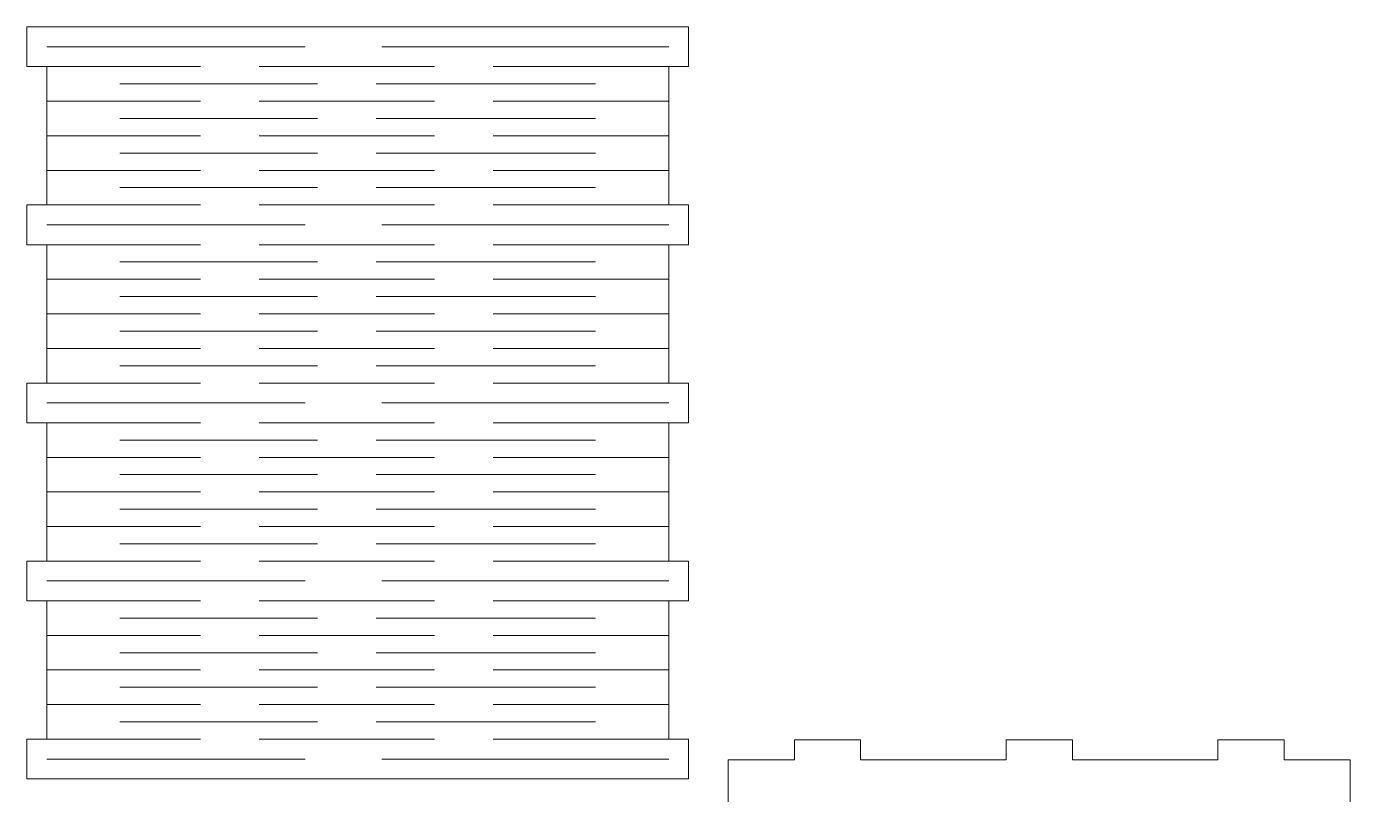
# Model space of a CAD drawing. Header units: millimetres. Extents: x -409 to 409, y -538 to 538.
# Drawn here: x 206 to 409, y 359.5 to 475.5 of the extents above; entities that cross this region are included whole.
import ezdxf

# ---------------------------------------------------------------- set-up
doc = ezdxf.new("R2010")
doc.units = ezdxf.units.MM
doc.header["$MEASUREMENT"] = 0
doc.layers.add('Camada 1', color=7, linetype='Continuous')

msp = doc.modelspace()

# ---------------------------------------------------------------- linework, layer by layer
at = {"layer": 'Camada 1', "color": 250, "lineweight": 20}
for points, knots in [([(205.9523, 361.8131), (205.9523, 361.8131), (305.9523, 361.8131), (305.9523, 361.8131), (305.9523, 361.8131), (305.9523, 361.8131), (305.9523, 367.8168), (305.9523, 367.8168), (305.9523, 367.8168), (305.9523, 367.8168), (302.9523, 367.8168), (302.9523, 367.8168), (302.9523, 367.8168), (302.9523, 367.8168), (302.9523, 388.7244), (302.9523, 388.7244), (302.9523, 388.7244), (302.9523, 388.7244), (305.9523, 388.7244), (305.9523, 388.7244), (305.9523, 388.7244), (305.9523, 388.7244), (305.9523, 394.7281), (305.9523, 394.7281), (305.9523, 394.7281), (305.9523, 394.7281), (302.9523, 394.7281), (302.9523, 394.7281), (302.9523, 394.7281), (302.9523, 394.7281), (302.9523, 415.6358), (302.9523, 415.6358), (302.9523, 415.6358), (302.9523, 415.6358), (305.9523, 415.6358), (305.9523, 415.6358), (305.9523, 415.6358), (305.9523, 415.6358), (305.9523, 421.6394), (305.9523, 421.6394), (305.9523, 421.6394), (305.9523, 421.6394), (302.9523, 421.6394), (302.9523, 421.6394), (302.9523, 421.6394), (302.9523, 421.6394), (302.9523, 442.5471), (302.9523, 442.5471), (302.9523, 442.5471), (302.9523, 442.5471), (305.9523, 442.5471), (305.9523, 442.5471), (305.9523, 442.5471), (305.9523, 442.5471), (305.9523, 448.5508), (305.9523, 448.5508), (305.9523, 448.5508), (305.9523, 448.5508), (302.9523, 448.5508), (302.9523, 448.5508), (302.9523, 448.5508), (302.9523, 448.5508), (302.9523, 469.4584), (302.9523, 469.4584), (302.9523, 469.4584), (302.9523, 469.4584), (305.9523, 469.4584), (305.9523, 469.4584), (305.9523, 469.4584), (305.9523, 469.4584), (305.9523, 475.4621), (305.9523, 475.4621), (305.9523, 475.4621), (305.9523, 475.4621), (205.9523, 475.4621), (205.9523, 475.4621), (205.9523, 475.4621), (205.9523, 475.4621), (205.9523, 469.4584), (205.9523, 469.4584), (205.9523, 469.4584), (205.9523, 469.4584), (208.9523, 469.4584), (208.9523, 469.4584), (208.9523, 469.4584), (208.9523, 469.4584), (208.9523, 448.5508), (208.9523, 448.5508), (208.9523, 448.5508), (208.9523, 448.5508), (205.9523, 448.5508), (205.9523, 448.5508), (205.9523, 448.5508), (205.9523, 448.5508), (205.9523, 442.5471), (205.9523, 442.5471), (205.9523, 442.5471), (205.9523, 442.5471), (208.9523, 442.5471), (208.9523, 442.5471), (208.9523, 442.5471), (208.9523, 442.5471), (208.9523, 421.6394), (208.9523, 421.6394), (208.9523, 421.6394), (208.9523, 421.6394), (205.9523, 421.6394), (205.9523, 421.6394), (205.9523, 421.6394), (205.9523, 421.6394), (205.9523, 415.6358), (205.9523, 415.6358), (205.9523, 415.6358), (205.9523, 415.6358), (208.9523, 415.6358), (208.9523, 415.6358), (208.9523, 415.6358), (208.9523, 415.6358), (208.9523, 394.7281), (208.9523, 394.7281), (208.9523, 394.7281), (208.9523, 394.7281), (205.9523, 394.7281), (205.9523, 394.7281), (205.9523, 394.7281), (205.9523, 394.7281), (205.9523, 388.7244), (205.9523, 388.7244), (205.9523, 388.7244), (205.9523, 388.7244), (208.9523, 388.7244), (208.9523, 388.7244), (208.9523, 388.7244), (208.9523, 388.7244), (208.9523, 367.8168), (208.9523, 367.8168), (208.9523, 367.8168), (208.9523, 367.8168), (205.9523, 367.8168), (205.9523, 367.8168), (205.9523, 367.8168), (205.9523, 367.8168), (205.9523, 361.8131), (205.9523, 361.8131)], [0, 0, 0, 0, 0.02702703, 0.02702703, 0.02702703, 0.02702703, 0.05405405, 0.05405405, 0.05405405, 0.05405405, 0.08108108, 0.08108108, 0.08108108, 0.08108108, 0.10810811, 0.10810811, 0.10810811, 0.10810811, 0.13513514, 0.13513514, 0.13513514, 0.13513514, 0.16216216, 0.16216216, 0.16216216, 0.16216216, 0.18918919, 0.18918919, 0.18918919, 0.18918919, 0.21621622, 0.21621622, 0.21621622, 0.21621622, 0.24324324, 0.24324324, 0.24324324, 0.24324324, 0.27027027, 0.27027027, 0.27027027, 0.27027027, 0.2972973, 0.2972973, 0.2972973, 0.2972973, 0.32432432, 0.32432432, 0.32432432, 0.32432432, 0.35135135, 0.35135135, 0.35135135, 0.35135135, 0.37837838, 0.37837838, 0.37837838, 0.37837838, 0.40540541, 0.40540541, 0.40540541, 0.40540541, 0.43243243, 0.43243243, 0.43243243, 0.43243243, 0.45945946, 0.45945946, 0.45945946, 0.45945946, 0.48648649, 0.48648649, 0.48648649, 0.48648649, 0.51351351, 0.51351351, 0.51351351, 0.51351351, 0.54054054, 0.54054054, 0.54054054, 0.54054054, 0.56756757, 0.56756757, 0.56756757, 0.56756757, 0.59459459, 0.59459459, 0.59459459, 0.59459459, 0.62162162, 0.62162162, 0.62162162, 0.62162162, 0.64864865, 0.64864865, 0.64864865, 0.64864865, 0.67567568, 0.67567568, 0.67567568, 0.67567568, 0.7027027, 0.7027027, 0.7027027, 0.7027027, 0.72972973, 0.72972973, 0.72972973, 0.72972973, 0.75675676, 0.75675676, 0.75675676, 0.75675676, 0.78378378, 0.78378378, 0.78378378, 0.78378378, 0.81081081, 0.81081081, 0.81081081, 0.81081081, 0.83783784, 0.83783784, 0.83783784, 0.83783784, 0.86486486, 0.86486486, 0.86486486, 0.86486486, 0.89189189, 0.89189189, 0.89189189, 0.89189189, 0.91891892, 0.91891892, 0.91891892, 0.91891892, 0.94594595, 0.94594595, 0.94594595, 0.94594595, 1, 1, 1, 1]), ([(385.9523, 364.7131), (385.9523, 364.7131), (363.9523, 364.7131), (363.9523, 364.7131), (363.9523, 364.7131), (363.9523, 364.7131), (363.9523, 367.7131), (363.9523, 367.7131), (363.9523, 367.7131), (363.9523, 367.7131), (353.9523, 367.7131), (353.9523, 367.7131), (353.9523, 367.7131), (353.9523, 367.7131), (353.9523, 364.7131), (353.9523, 364.7131), (353.9523, 364.7131), (353.9523, 364.7131), (331.9523, 364.7131), (331.9523, 364.7131), (331.9523, 364.7131), (331.9523, 364.7131), (331.9523, 367.7131), (331.9523, 367.7131), (331.9523, 367.7131), (331.9523, 367.7131), (321.9523, 367.7131), (321.9523, 367.7131), (321.9523, 367.7131), (321.9523, 367.7131), (321.9523, 364.7131), (321.9523, 364.7131), (321.9523, 364.7131), (321.9523, 364.7131), (311.9523, 364.7131), (311.9523, 364.7131), (311.9523, 364.7131), (311.9523, 364.7131), (311.9523, 354.7131), (311.9523, 354.7131), (311.9523, 354.7131), (311.9523, 354.7131), (308.9523, 354.7131), (308.9523, 354.7131), (308.9523, 354.7131), (308.9523, 354.7131), (308.9523, 339.7131), (308.9523, 339.7131), (308.9523, 339.7131), (308.9523, 339.7131), (311.9523, 339.7131), (311.9523, 339.7131), (311.9523, 339.7131), (311.9523, 339.7131), (311.9523, 312.7131), (311.9523, 312.7131), (311.9523, 312.7131), (311.9523, 312.7131), (308.9523, 312.7131), (308.9523, 312.7131), (308.9523, 312.7131), (308.9523, 312.7131), (308.9523, 297.7131), (308.9523, 297.7131), (308.9523, 297.7131), (308.9523, 297.7131), (311.9523, 297.7131), (311.9523, 297.7131), (311.9523, 297.7131), (311.9523, 297.7131), (311.9523, 270.7131), (311.9523, 270.7131), (311.9523, 270.7131), (311.9523, 270.7131), (308.9523, 270.7131), (308.9523, 270.7131), (308.9523, 270.7131), (308.9523, 270.7131), (308.9523, 255.7131), (308.9523, 255.7131), (308.9523, 255.7131), (308.9523, 255.7131), (311.9523, 255.7131), (311.9523, 255.7131), (311.9523, 255.7131), (311.9523, 255.7131), (311.9523, 245.7131), (311.9523, 245.7131), (311.9523, 245.7131), (311.9523, 245.7131), (321.9523, 245.7131), (321.9523, 245.7131), (321.9523, 245.7131), (321.9523, 245.7131), (321.9523, 242.7131), (321.9523, 242.7131), (321.9523, 242.7131), (321.9523, 242.7131), (331.9523, 242.7131), (331.9523, 242.7131), (331.9523, 242.7131), (331.9523, 242.7131), (331.9523, 245.7131), (331.9523, 245.7131), (331.9523, 245.7131), (331.9523, 245.7131), (353.9523, 245.7131), (353.9523, 245.7131), (353.9523, 245.7131), (353.9523, 245.7131), (353.9523, 242.7131), (353.9523, 242.7131), (353.9523, 242.7131), (353.9523, 242.7131), (363.9523, 242.7131), (363.9523, 242.7131), (363.9523, 242.7131), (363.9523, 242.7131), (363.9523, 245.7131), (363.9523, 245.7131), (363.9523, 245.7131), (363.9523, 245.7131), (385.9523, 245.7131), (385.9523, 245.7131), (385.9523, 245.7131), (385.9523, 245.7131), (385.9523, 242.7131), (385.9523, 242.7131), (385.9523, 242.7131), (385.9523, 242.7131), (395.9523, 242.7131), (395.9523, 242.7131), (395.9523, 242.7131), (395.9523, 242.7131), (395.9523, 245.7131), (395.9523, 245.7131), (395.9523, 245.7131), (395.9523, 245.7131), (405.9523, 245.7131), (405.9523, 245.7131), (405.9523, 245.7131), (405.9523, 245.7131), (405.9523, 255.7131), (405.9523, 255.7131), (405.9523, 255.7131), (405.9523, 255.7131), (408.9523, 255.7131), (408.9523, 255.7131), (408.9523, 255.7131), (408.9523, 255.7131), (408.9523, 270.7131), (408.9523, 270.7131), (408.9523, 270.7131), (408.9523, 270.7131), (405.9523, 270.7131), (405.9523, 270.7131), (405.9523, 270.7131), (405.9523, 270.7131), (405.9523, 297.7131), (405.9523, 297.7131), (405.9523, 297.7131), (405.9523, 297.7131), (408.9523, 297.7131), (408.9523, 297.7131), (408.9523, 297.7131), (408.9523, 297.7131), (408.9523, 312.7131), (408.9523, 312.7131), (408.9523, 312.7131), (408.9523, 312.7131), (405.9523, 312.7131), (405.9523, 312.7131), (405.9523, 312.7131), (405.9523, 312.7131), (405.9523, 339.7131), (405.9523, 339.7131), (405.9523, 339.7131), (405.9523, 339.7131), (408.9523, 339.7131), (408.9523, 339.7131), (408.9523, 339.7131), (408.9523, 339.7131), (408.9523, 354.7131), (408.9523, 354.7131), (408.9523, 354.7131), (408.9523, 354.7131), (405.9523, 354.7131), (405.9523, 354.7131), (405.9523, 354.7131), (405.9523, 354.7131), (405.9523, 364.7131), (405.9523, 364.7131), (405.9523, 364.7131), (405.9523, 364.7131), (395.9523, 364.7131), (395.9523, 364.7131), (395.9523, 364.7131), (395.9523, 364.7131), (395.9523, 367.7131), (395.9523, 367.7131), (395.9523, 367.7131), (395.9523, 367.7131), (385.9523, 367.7131), (385.9523, 367.7131), (385.9523, 367.7131), (385.9523, 367.7131), (385.9523, 364.7131), (385.9523, 364.7131)], [0, 0, 0, 0, 0.01886792, 0.01886792, 0.01886792, 0.01886792, 0.03773585, 0.03773585, 0.03773585, 0.03773585, 0.05660377, 0.05660377, 0.05660377, 0.05660377, 0.0754717, 0.0754717, 0.0754717, 0.0754717, 0.09433962, 0.09433962, 0.09433962, 0.09433962, 0.11320755, 0.11320755, 0.11320755, 0.11320755, 0.13207547, 0.13207547, 0.13207547, 0.13207547, 0.1509434, 0.1509434, 0.1509434, 0.1509434, 0.16981132, 0.16981132, 0.16981132, 0.16981132, 0.18867925, 0.18867925, 0.18867925, 0.18867925, 0.20754717, 0.20754717, 0.20754717, 0.20754717, 0.22641509, 0.22641509, 0.22641509, 0.22641509, 0.24528302, 0.24528302, 0.24528302, 0.24528302, 0.26415094, 0.26415094, 0.26415094, 0.26415094, 0.28301887, 0.28301887, 0.28301887, 0.28301887, 0.30188679, 0.30188679, 0.30188679, 0.30188679, 0.32075472, 0.32075472, 0.32075472, 0.32075472, 0.33962264, 0.33962264, 0.33962264, 0.33962264, 0.35849057, 0.35849057, 0.35849057, 0.35849057, 0.37735849, 0.37735849, 0.37735849, 0.37735849, 0.39622642, 0.39622642, 0.39622642, 0.39622642, 0.41509434, 0.41509434, 0.41509434, 0.41509434, 0.43396226, 0.43396226, 0.43396226, 0.43396226, 0.45283019, 0.45283019, 0.45283019, 0.45283019, 0.47169811, 0.47169811, 0.47169811, 0.47169811, 0.49056604, 0.49056604, 0.49056604, 0.49056604, 0.50943396, 0.50943396, 0.50943396, 0.50943396, 0.52830189, 0.52830189, 0.52830189, 0.52830189, 0.54716981, 0.54716981, 0.54716981, 0.54716981, 0.56603774, 0.56603774, 0.56603774, 0.56603774, 0.58490566, 0.58490566, 0.58490566, 0.58490566, 0.60377358, 0.60377358, 0.60377358, 0.60377358, 0.62264151, 0.62264151, 0.62264151, 0.62264151, 0.64150943, 0.64150943, 0.64150943, 0.64150943, 0.66037736, 0.66037736, 0.66037736, 0.66037736, 0.67924528, 0.67924528, 0.67924528, 0.67924528, 0.69811321, 0.69811321, 0.69811321, 0.69811321, 0.71698113, 0.71698113, 0.71698113, 0.71698113, 0.73584906, 0.73584906, 0.73584906, 0.73584906, 0.75471698, 0.75471698, 0.75471698, 0.75471698, 0.77358491, 0.77358491, 0.77358491, 0.77358491, 0.79245283, 0.79245283, 0.79245283, 0.79245283, 0.81132075, 0.81132075, 0.81132075, 0.81132075, 0.83018868, 0.83018868, 0.83018868, 0.83018868, 0.8490566, 0.8490566, 0.8490566, 0.8490566, 0.86792453, 0.86792453, 0.86792453, 0.86792453, 0.88679245, 0.88679245, 0.88679245, 0.88679245, 0.90566038, 0.90566038, 0.90566038, 0.90566038, 0.9245283, 0.9245283, 0.9245283, 0.9245283, 0.94339623, 0.94339623, 0.94339623, 0.94339623, 0.96226415, 0.96226415, 0.96226415, 0.96226415, 1, 1, 1, 1])]:
    msp.add_open_spline(points, degree=3, knots=knots, dxfattribs=at)
for points in [[(248.0269, 472.4603), (248.0269, 472.4603), (208.9523, 472.4603), (208.9523, 472.4603)], [(302.9523, 472.4603), (302.9523, 472.4603), (259.59, 472.4603), (259.59, 472.4603)], [(232.2038, 469.4584), (232.2038, 469.4584), (208.9523, 469.4584), (208.9523, 469.4584)], [(267.5781, 469.4584), (267.5781, 469.4584), (241.0475, 469.4584), (241.0475, 469.4584)], [(302.9523, 469.4584), (302.9523, 469.4584), (276.4216, 469.4584), (276.4216, 469.4584)], [(249.891, 466.8451), (249.891, 466.8451), (220.0068, 466.8451), (220.0068, 466.8451)], [(291.8978, 466.8451), (291.8978, 466.8451), (258.7344, 466.8451), (258.7344, 466.8451)], [(232.2038, 464.2318), (232.2038, 464.2318), (208.9523, 464.2318), (208.9523, 464.2318)], [(267.5781, 464.2318), (267.5781, 464.2318), (241.0475, 464.2318), (241.0475, 464.2318)], [(302.9523, 464.2318), (302.9523, 464.2318), (276.4216, 464.2318), (276.4216, 464.2318)], [(249.891, 461.6183), (249.891, 461.6183), (220.0068, 461.6183), (220.0068, 461.6183)], [(291.8978, 461.6183), (291.8978, 461.6183), (258.7344, 461.6183), (258.7344, 461.6183)], [(232.2038, 459.0049), (232.2038, 459.0049), (208.9523, 459.0049), (208.9523, 459.0049)], [(267.5781, 459.0049), (267.5781, 459.0049), (241.0475, 459.0049), (241.0475, 459.0049)], [(302.9523, 459.0049), (302.9523, 459.0049), (276.4216, 459.0049), (276.4216, 459.0049)], [(249.891, 456.3917), (249.891, 456.3917), (220.0068, 456.3917), (220.0068, 456.3917)], [(291.8978, 456.3917), (291.8978, 456.3917), (258.7344, 456.3917), (258.7344, 456.3917)], [(232.2038, 453.7781), (232.2038, 453.7781), (208.9523, 453.7781), (208.9523, 453.7781)], [(267.5781, 453.7781), (267.5781, 453.7781), (241.0475, 453.7781), (241.0475, 453.7781)], [(302.9523, 453.7781), (302.9523, 453.7781), (276.4216, 453.7781), (276.4216, 453.7781)], [(249.891, 451.1646), (249.891, 451.1646), (220.0068, 451.1646), (220.0068, 451.1646)], [(291.8978, 451.1646), (291.8978, 451.1646), (258.7344, 451.1646), (258.7344, 451.1646)], [(232.2038, 448.551), (232.2038, 448.551), (208.9523, 448.551), (208.9523, 448.551)], [(267.5781, 448.551), (267.5781, 448.551), (241.0475, 448.551), (241.0475, 448.551)], [(302.9523, 448.551), (302.9523, 448.551), (276.4216, 448.551), (276.4216, 448.551)], [(248.0269, 445.549), (248.0269, 445.549), (208.9523, 445.549), (208.9523, 445.549)], [(302.9523, 445.549), (302.9523, 445.549), (259.59, 445.549), (259.59, 445.549)], [(232.2038, 442.5471), (232.2038, 442.5471), (208.9523, 442.5471), (208.9523, 442.5471)], [(267.5781, 442.5471), (267.5781, 442.5471), (241.0475, 442.5471), (241.0475, 442.5471)], [(302.9523, 442.5471), (302.9523, 442.5471), (276.4216, 442.5471), (276.4216, 442.5471)], [(249.891, 439.9338), (249.891, 439.9338), (220.0068, 439.9338), (220.0068, 439.9338)], [(291.8978, 439.9338), (291.8978, 439.9338), (258.7344, 439.9338), (258.7344, 439.9338)], [(232.2038, 437.3205), (232.2038, 437.3205), (208.9523, 437.3205), (208.9523, 437.3205)], [(267.5781, 437.3205), (267.5781, 437.3205), (241.0475, 437.3205), (241.0475, 437.3205)], [(302.9523, 437.3205), (302.9523, 437.3205), (276.4216, 437.3205), (276.4216, 437.3205)], [(249.891, 434.707), (249.891, 434.707), (220.0068, 434.707), (220.0068, 434.707)], [(291.8978, 434.707), (291.8978, 434.707), (258.7344, 434.707), (258.7344, 434.707)], [(232.2038, 432.0936), (232.2038, 432.0936), (208.9523, 432.0936), (208.9523, 432.0936)], [(267.5781, 432.0936), (267.5781, 432.0936), (241.0475, 432.0936), (241.0475, 432.0936)], [(302.9523, 432.0936), (302.9523, 432.0936), (276.4216, 432.0936), (276.4216, 432.0936)], [(249.891, 429.4804), (249.891, 429.4804), (220.0068, 429.4804), (220.0068, 429.4804)], [(291.8978, 429.4804), (291.8978, 429.4804), (258.7344, 429.4804), (258.7344, 429.4804)], [(232.2038, 426.8668), (232.2038, 426.8668), (208.9523, 426.8668), (208.9523, 426.8668)], [(267.5781, 426.8668), (267.5781, 426.8668), (241.0475, 426.8668), (241.0475, 426.8668)], [(302.9523, 426.8668), (302.9523, 426.8668), (276.4216, 426.8668), (276.4216, 426.8668)], [(249.891, 424.2533), (249.891, 424.2533), (220.0068, 424.2533), (220.0068, 424.2533)], [(291.8978, 424.2533), (291.8978, 424.2533), (258.7344, 424.2533), (258.7344, 424.2533)], [(232.2038, 421.6397), (232.2038, 421.6397), (208.9523, 421.6397), (208.9523, 421.6397)], [(267.5781, 421.6397), (267.5781, 421.6397), (241.0475, 421.6397), (241.0475, 421.6397)], [(302.9523, 421.6397), (302.9523, 421.6397), (276.4216, 421.6397), (276.4216, 421.6397)], [(248.0269, 418.6377), (248.0269, 418.6377), (208.9523, 418.6377), (208.9523, 418.6377)], [(302.9523, 418.6377), (302.9523, 418.6377), (259.59, 418.6377), (259.59, 418.6377)], [(232.2038, 415.6358), (232.2038, 415.6358), (208.9523, 415.6358), (208.9523, 415.6358)], [(267.5781, 415.6358), (267.5781, 415.6358), (241.0475, 415.6358), (241.0475, 415.6358)], [(302.9523, 415.6358), (302.9523, 415.6358), (276.4216, 415.6358), (276.4216, 415.6358)], [(249.891, 413.0225), (249.891, 413.0225), (220.0068, 413.0225), (220.0068, 413.0225)], [(291.8978, 413.0225), (291.8978, 413.0225), (258.7344, 413.0225), (258.7344, 413.0225)], [(232.2038, 410.4092), (232.2038, 410.4092), (208.9523, 410.4092), (208.9523, 410.4092)], [(267.5781, 410.4092), (267.5781, 410.4092), (241.0475, 410.4092), (241.0475, 410.4092)], [(302.9523, 410.4092), (302.9523, 410.4092), (276.4216, 410.4092), (276.4216, 410.4092)], [(249.891, 407.7957), (249.891, 407.7957), (220.0068, 407.7957), (220.0068, 407.7957)], [(291.8978, 407.7957), (291.8978, 407.7957), (258.7344, 407.7957), (258.7344, 407.7957)], [(232.2038, 405.1823), (232.2038, 405.1823), (208.9523, 405.1823), (208.9523, 405.1823)], [(267.5781, 405.1823), (267.5781, 405.1823), (241.0475, 405.1823), (241.0475, 405.1823)], [(302.9523, 405.1823), (302.9523, 405.1823), (276.4216, 405.1823), (276.4216, 405.1823)], [(249.891, 402.5691), (249.891, 402.5691), (220.0068, 402.5691), (220.0068, 402.5691)], [(291.8978, 402.5691), (291.8978, 402.5691), (258.7344, 402.5691), (258.7344, 402.5691)], [(232.2038, 399.9555), (232.2038, 399.9555), (208.9523, 399.9555), (208.9523, 399.9555)], [(267.5781, 399.9555), (267.5781, 399.9555), (241.0475, 399.9555), (241.0475, 399.9555)], [(302.9523, 399.9555), (302.9523, 399.9555), (276.4216, 399.9555), (276.4216, 399.9555)], [(249.891, 397.342), (249.891, 397.342), (220.0068, 397.342), (220.0068, 397.342)], [(291.8978, 397.342), (291.8978, 397.342), (258.7344, 397.342), (258.7344, 397.342)], [(232.2038, 394.7284), (232.2038, 394.7284), (208.9523, 394.7284), (208.9523, 394.7284)], [(267.5781, 394.7284), (267.5781, 394.7284), (241.0475, 394.7284), (241.0475, 394.7284)], [(302.9523, 394.7284), (302.9523, 394.7284), (276.4216, 394.7284), (276.4216, 394.7284)], [(248.0269, 391.7264), (248.0269, 391.7264), (208.9523, 391.7264), (208.9523, 391.7264)], [(302.9523, 391.7264), (302.9523, 391.7264), (259.59, 391.7264), (259.59, 391.7264)], [(232.2038, 388.7245), (232.2038, 388.7245), (208.9523, 388.7245), (208.9523, 388.7245)], [(267.5781, 388.7245), (267.5781, 388.7245), (241.0475, 388.7245), (241.0475, 388.7245)], [(302.9523, 388.7245), (302.9523, 388.7245), (276.4216, 388.7245), (276.4216, 388.7245)], [(249.891, 386.1112), (249.891, 386.1112), (220.0068, 386.1112), (220.0068, 386.1112)], [(291.8978, 386.1112), (291.8978, 386.1112), (258.7344, 386.1112), (258.7344, 386.1112)], [(232.2038, 383.4979), (232.2038, 383.4979), (208.9523, 383.4979), (208.9523, 383.4979)], [(267.5781, 383.4979), (267.5781, 383.4979), (241.0475, 383.4979), (241.0475, 383.4979)], [(302.9523, 383.4979), (302.9523, 383.4979), (276.4216, 383.4979), (276.4216, 383.4979)], [(249.891, 380.8844), (249.891, 380.8844), (220.0068, 380.8844), (220.0068, 380.8844)], [(291.8978, 380.8844), (291.8978, 380.8844), (258.7344, 380.8844), (258.7344, 380.8844)], [(232.2038, 378.271), (232.2038, 378.271), (208.9523, 378.271), (208.9523, 378.271)], [(267.5781, 378.271), (267.5781, 378.271), (241.0475, 378.271), (241.0475, 378.271)], [(302.9523, 378.271), (302.9523, 378.271), (276.4216, 378.271), (276.4216, 378.271)], [(249.891, 375.6578), (249.891, 375.6578), (220.0068, 375.6578), (220.0068, 375.6578)], [(291.8978, 375.6578), (291.8978, 375.6578), (258.7344, 375.6578), (258.7344, 375.6578)], [(232.2038, 373.0442), (232.2038, 373.0442), (208.9523, 373.0442), (208.9523, 373.0442)], [(267.5781, 373.0442), (267.5781, 373.0442), (241.0475, 373.0442), (241.0475, 373.0442)], [(302.9523, 373.0442), (302.9523, 373.0442), (276.4216, 373.0442), (276.4216, 373.0442)], [(249.891, 370.4307), (249.891, 370.4307), (220.0068, 370.4307), (220.0068, 370.4307)], [(291.8978, 370.4307), (291.8978, 370.4307), (258.7344, 370.4307), (258.7344, 370.4307)], [(232.2038, 367.8171), (232.2038, 367.8171), (208.9523, 367.8171), (208.9523, 367.8171)], [(267.5781, 367.8171), (267.5781, 367.8171), (241.0475, 367.8171), (241.0475, 367.8171)], [(302.9523, 367.8171), (302.9523, 367.8171), (276.4216, 367.8171), (276.4216, 367.8171)], [(248.0269, 364.8151), (248.0269, 364.8151), (208.9523, 364.8151), (208.9523, 364.8151)], [(302.9523, 364.8151), (302.9523, 364.8151), (259.59, 364.8151), (259.59, 364.8151)]]:
    msp.add_open_spline(points, degree=3, dxfattribs=at)

doc.saveas('drawing.dxf')
